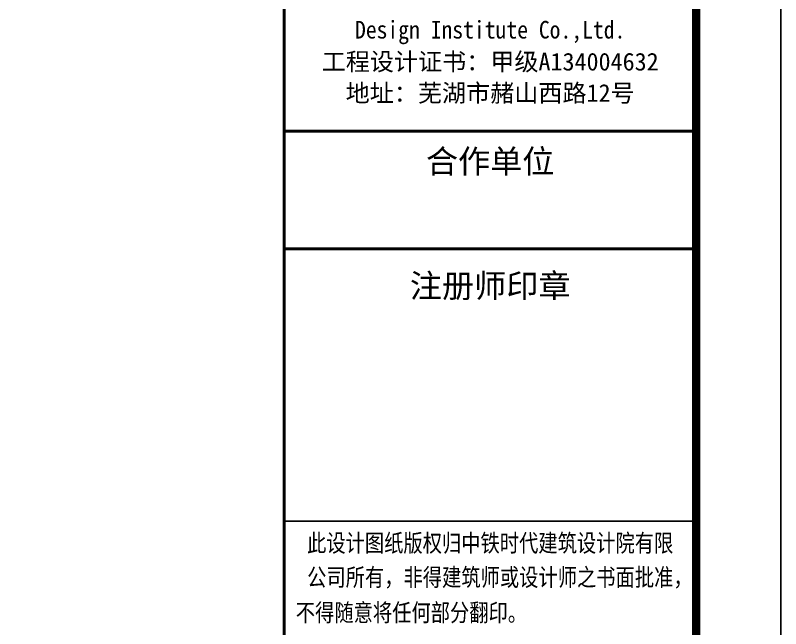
# Model space of a CAD drawing. Extents: x 6827379 to 6887889, y 99218 to 177608.
# Drawn here: x 6839965 to 6842229, y 103158 to 104972 of the extents above; entities that cross this region are included whole.
import ezdxf
from ezdxf.enums import TextEntityAlignment as Align

# ---------------------------------------------------------------- set-up
doc = ezdxf.new("R2010")
doc.units = 0
doc.header["$LTSCALE"] = 1000
doc.header["$MEASUREMENT"] = 0
doc.linetypes.add('CONTINOUS', pattern=[2000000.0, 1000000.0, 1000000.0])
doc.layers.add('A_公框', color=4, linetype='Continuous')
doc.layers.add('校对1', color=2, linetype='Continuous')
doc.styles.add('-黑体', font='simhei.ttf', dxfattribs={"width": 0.8})
doc.styles.add('仿宋GB2312', font='', dxfattribs={"width": 1.5})
doc.styles.add('黑体', font='simhei.ttf')
doc.styles.get('仿宋GB2312').set_extended_font_data('FangSong_GB2312')

# ---------------------------------------------------------------- blocks, each defined once
blk = doc.blocks.new('asdasdsadsads')
for p, q in [((6366599, 255303), (6366599, 197903)), ((6359599, 237903), (6359599, 197903)), ((6359599, 227529), (6366599, 227529)), ((6359599, 225529), (6366599, 225529)), ((6359599, 220907), (6366599, 220907))]:
    blk.add_line(p, q)
at = {"const_width": 50}
for points in [[(6359599, 255303), (6359599, 197903)], [(6359599, 227529), (6366599, 227529)], [(6359599, 225529), (6366599, 225529)]]:
    blk.add_lwpolyline(points, dxfattribs=at)
for s, style, width, p in [('Design Institute Co.,Ltd.', '仿宋GB2312', 0.9, (6363099, 229101)), ('此设计图纸版权归中铁时代建筑设计院有限', '-黑体', 0.8, (6363099, 220384)), ('公司所有，非得建筑师或设计师之书面批准，', '-黑体', 0.8, (6363264, 219803))]:
    blk.add_text(s, height=300, dxfattribs=dict(style=style, width=width)).set_placement(p, align=Align.CENTER)
for s, height, style, p in [('工程设计证书：甲级A134004632', 300, '仿宋GB2312', (6363099, 228558)), ('地址：芜湖市赭山西路12号', 300, '仿宋GB2312', (6363099, 228026)), ('合作单位', 400, '黑体', (6363099, 226815)), ('注册师印章', 400, '黑体', (6363099, 224702))]:
    blk.add_text(s, height=height, dxfattribs=dict(style=style)).set_placement(p, align=Align.CENTER)
at = {"style": '-黑体', "width": 0.8}
blk.add_text('不得随意将任何部分翻印。', height=300, dxfattribs=at).set_placement((6359798, 219203))

msp = doc.modelspace()

# ---------------------------------------------------------------- linework, layer by layer
at = {"layer": 'A_公框', "linetype": 'CONTINOUS'}
msp.add_lwpolyline([(6827379.4, 99218.3), (6842229.4, 99218.3), (6842229.4, 109718.3), (6827379.4, 109718.3)], close=True, dxfattribs=at)
at = {"layer": 'A_公框', "linetype": 'CONTINOUS', "const_width": 25}
msp.add_lwpolyline([(6828004.4, 99468.3), (6841979.4, 99468.3), (6841979.4, 109468.3), (6828004.4, 109468.3)], close=True, dxfattribs=at)

# ---------------------------------------------------------------- block references
at = {"layer": '校对1', "linetype": 'CONTINOUS', "xscale": 0.1742160278745645, "yscale": 0.1742160278745645, "zscale": 0.1742160278745645}
msp.add_blockref('asdasdsadsads', (5732815.9, 64990.5), dxfattribs=at)

doc.saveas('drawing.dxf')
